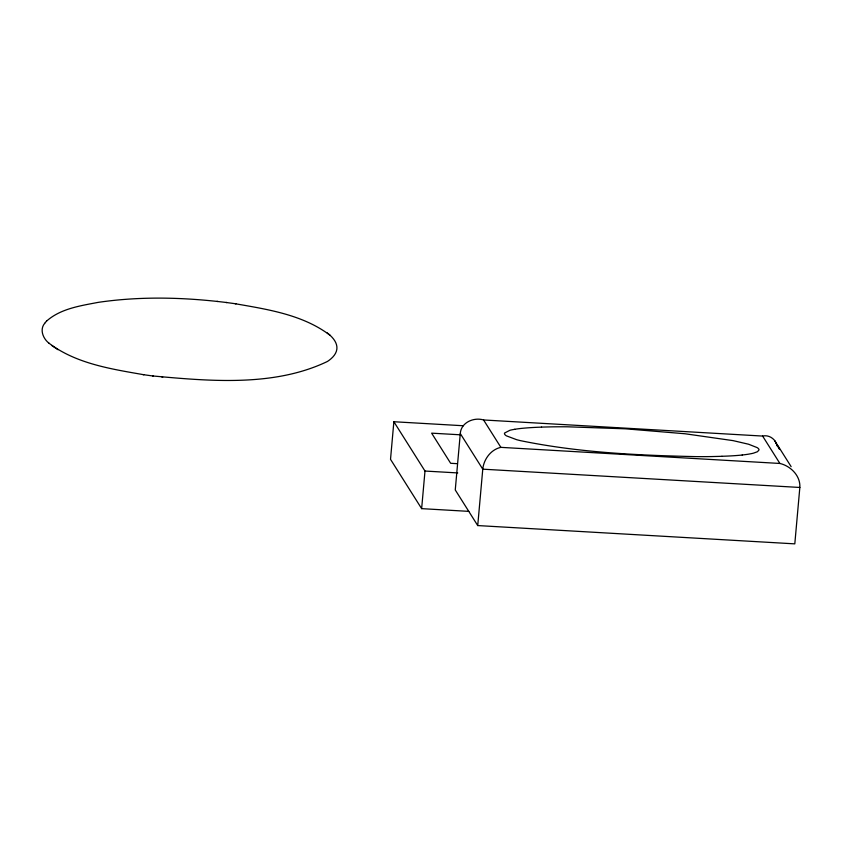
<?xml version="1.0" encoding="UTF-8"?>
<svg xmlns="http://www.w3.org/2000/svg" width="842" height="842" viewBox="0 0 842 842"><rect width="100%" height="100%" fill="white"/><g stroke="black" fill="none" stroke-linecap="round" stroke-linejoin="round"><path stroke-width="1.26" d="M799.837 487.465C800.616 475.867 790.659 465.973 779.892 463.458L500.874 447.355C490.875 449.502 483.75 459.279 482.771 469.173L477.73 525.566L794.806 543.858L799.837 487.465L482.771 469.173L460.29 433.556C460.963 422.463 473.888 416.958 483.582 419.969L762.61 436.061C769.146 434.461 775.945 439.303 777.008 445.871M463.321 425.747L393.867 421.737L390.52 459.332L421.642 508.642L468.815 511.368M421.642 508.642L424.989 471.046L393.867 421.737M460.29 433.556L455.259 489.949L477.73 525.566M44.679 323.328C39.3 329.727 43.258 338.947 49.194 343.357M152.539 375.942C209.784 381.131 274.187 387.046 327.485 361.439C331.811 358.555 336.2 354.503 336.884 349.051C337.579 342.315 332.127 336.663 327.222 332.906M46.457 321.202C60.498 308.625 80.348 305.793 98.24 302.362C140.835 296.089 184.261 297.279 226.887 302.562M44.594 323.423L46.573 321.076M514.746 429.294L511.873 429.82A52.414 10.63 5.1 0 0 509.936 430.273L504.568 433.03A29.428 5.968 5.1 0 0 506.337 435.819L516.588 439.671A55.309 11.22 5.1 0 0 520.261 440.608C578.012 452.533 637.299 455.333 696.113 456.627A192.765 39.09 5.1 0 0 711.458 456.575L721.983 456.311M541.469 427.105L552.015 426.852A192.755 39.09 5.1 0 1 567.382 426.799L625.353 428.81L684.999 433.756L733.14 440.64L748.622 444.239L757.147 447.607A29.312 5.947 5.1 0 1 759.031 449.923L757.474 451.712L753.527 453.143A52.467 10.641 5.1 0 1 751.59 453.596L748.717 454.133A74.412 15.093 5.1 0 1 742.181 455.006M460.406 434.809L431.63 433.156L450.649 463.289L457.185 463.668M424.989 471.046L457.753 472.93M216.952 301.373L217.794 301.478M235.192 303.72C267.924 309.446 303.099 314.75 330.19 335.39M49.089 343.262C76.159 363.744 111.249 369.017 143.866 374.732M161.906 377.048L162.748 377.153M143.056 374.627L153.37 376.048M226.056 302.457L236.002 303.825M57.993 349.704L51.72 345.462M778.113 446.007L791.133 466.636M762.61 436.061L779.892 463.458M483.582 419.969L500.874 447.355M774.64 440.524L779.608 449.365L776.082 443.039M742.255 455.027A110.986 22.502 5.1 0 1 721.91 456.28M514.736 429.283A74.349 15.072 5.1 0 1 521.282 428.42A110.902 22.492 5.1 0 1 541.543 427.136"/></g></svg>
